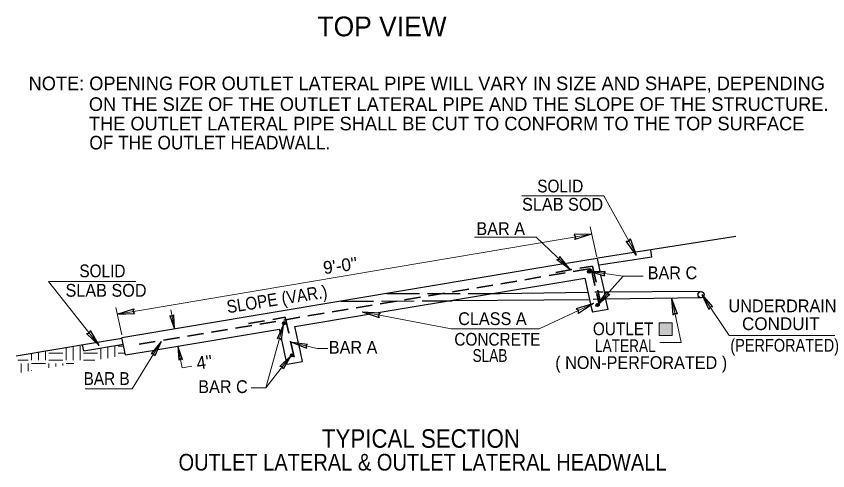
# Model space of a CAD drawing. Extents: x 303 to 714, y -130 to 165.
# Drawn here: x 485.9 to 563.6, y 17.9 to 61.4 of the extents above; entities that cross this region are included whole.
import ezdxf
from ezdxf.enums import TextEntityAlignment as Align

# ---------------------------------------------------------------- set-up
doc = ezdxf.new("R2010")
doc.units = 0
doc.header["$LTSCALE"] = 0.52
for name, pattern in [('LONG_DASHED', [7.5, 6, -1.5]), ('MEDIUM_DASHED', [4.5, 3, -1.5]), ('SHORT_DASHED', [2.7, 1.5, -1.2])]:
    doc.linetypes.add(name, pattern=pattern)
doc.layers.add('1', color=7, linetype='Continuous', lineweight=13)
doc.layers.add('10', color=7, linetype='Continuous')
doc.layers.add('60', color=7, linetype='Continuous')

msp = doc.modelspace()

# ---------------------------------------------------------------- hatches: boundary and pattern name
at = {"layer": '1'}
for points in [[(540.8644, 36.9529, 1), (540.5544, 36.9529, 1)], [(541.6758, 33.755, 1), (541.3658, 33.755, 1)], [(511.6678, 32.0197, 1), (511.3578, 32.0197, 1)], [(548.6602, 30.8411), (548.6602, 32.0678), (547.4332, 32.0678), (547.4332, 30.8411)], [(512.4168, 28.941, 1), (512.1069, 28.941, 1)]]:
    msp.add_hatch(color=256, dxfattribs=at).paths.add_polyline_path(points)

# ---------------------------------------------------------------- linework, layer by layer
for p, q in [((534.2803, 44.2176), (542.1373, 44.2176)), ((545.0353, 38.9583), (542.1373, 44.2176)), ((540.8193, 41.2377), (541.4527, 38.334)), ((540.7862, 40.4967), (519.4145, 36.9023)), ((495.789, 32.9292), (519.4379, 36.9065)), ((488.9493, 36.0017), (493.6353, 30.0596)), ((497.3223, 36.0017), (488.9493, 36.0017)), ((543.9606, 36.5128), (545.8761, 36.5128)), ((549.5205, 30.1547), (548.6355, 34.3903)), ((495.3916, 33.5082), (495.9595, 30.9048)), ((501.017, 31.466), (500.6486, 33.283)), ((527.4931, 31.4722), (518.9778, 33.0969)), ((490.6517, 29.6269), (490.6517, 28.478)), ((491.3162, 29.7376), (491.3162, 28.478)), ((491.9807, 29.8071), (491.9807, 28.478)), ((493.9742, 29.5973), (493.9742, 28.5769)), ((494.6387, 29.7096), (494.6387, 28.687)), ((495.3031, 29.8071), (495.3031, 28.7969)), ((495.6353, 29.8071), (496.0887, 29.8071)), ((501.7639, 27.7557), (501.347, 29.8114)), ((547.4678, 30.1547), (549.5432, 30.1547)), ((487.3292, 29.0731), (487.3292, 28.478)), ((487.9937, 29.1838), (487.9937, 28.478)), ((488.6582, 29.2945), (488.6582, 28.478)), ((488.9904, 29.1425), (489.6549, 29.1425)), ((489.6549, 29.1425), (490.3195, 29.1425)), ((492.3129, 29.1425), (493.6419, 29.1425)), ((495.6353, 29.1425), (496.1994, 29.1425)), ((509.7463, 25.8192), (512.1243, 28.8745)), ((486.0002, 28.478), (486.997, 28.478)), ((486.3324, 28.1457), (486.3324, 27.3122)), ((486.997, 28.1457), (486.997, 27.4222)), ((487.3292, 28.1457), (488.6582, 28.1457)), ((488.9904, 28.478), (489.6549, 28.478)), ((488.9904, 28.1457), (488.9904, 27.7522)), ((489.6549, 28.478), (490.3195, 28.478)), ((489.6549, 28.1457), (489.6549, 27.8622)), ((490.3195, 28.1457), (490.3195, 27.9722)), ((490.6517, 28.1457), (491.3685, 28.1457)), ((492.3129, 28.478), (493.3762, 28.478)), ((487.3292, 27.4813), (487.3544, 27.4813)), ((501.7639, 27.7557), (502.6898, 27.9107))]:
    msp.add_line(p, q, dxfattribs=at)
at = {"layer": '1', "lineweight": 25}
for p, q in [((540.9505, 40.5412), (539.2767, 40.491)), ((540.9505, 40.5412), (539.3521, 40.0407)), ((545.2507, 38.5048), (544.2643, 39.8581)), ((545.2507, 38.5048), (544.6652, 40.0743)), ((554.7627, 40.2974), (545.1832, 38.8101)), ((546.7079, 38.3415), (546.6348, 39.0182)), ((538.8926, 37.16), (537.615, 38.0796)), ((538.8926, 37.16), (537.9103, 38.3901)), ((541.4705, 38.2231), (538.5403, 37.733)), ((541.4705, 38.2231), (541.7468, 36.9558)), ((545.0006, 38.7817), (541.5507, 38.2461)), ((546.7079, 38.3415), (541.6808, 37.5775)), ((538.0951, 37.6585), (495.986, 30.6162)), ((540.8192, 36.9549), (542.2502, 36.9499)), ((540.8192, 36.9549), (542.1958, 36.5642)), ((540.8636, 37.1318), (540.8961, 37.1001)), ((541.8183, 36.6282), (542.149, 35.1118)), ((520.5314, 33.0324), (540.3143, 36.3419)), ((540.312, 36.3412), (540.8592, 33.8294)), ((532.1692, 34.8706), (540.598, 34.9758)), ((541.6162, 33.8558), (542.4083, 35.0477)), ((542.2172, 34.8045), (542.1402, 35.1569)), ((551.3603, 35.0614), (542.1748, 34.9883)), ((527.5477, 34.1841), (540.7762, 34.2862)), ((541.6162, 33.8558), (542.7003, 34.7897)), ((542.5426, 33.3147), (542.294, 34.4527)), ((551.4747, 34.4384), (542.3396, 34.3087)), ((548.6112, 34.3902), (548.7203, 32.8198)), ((548.6112, 34.3902), (549.1398, 32.9073)), ((551.4904, 34.7558), (552.5407, 33.5832)), ((551.4904, 34.7558), (552.1856, 33.3434)), ((541.1249, 33.8873), (539.4842, 33.3805)), ((541.1249, 33.8873), (539.6817, 32.9567)), ((540.8902, 33.6877), (541.0267, 33.0607)), ((495.5156, 32.8892), (497.114, 33.3891)), ((495.5156, 32.8892), (497.1892, 32.9394)), ((512.5393, 31.6955), (519.5829, 32.8738)), ((518.9779, 33.096), (520.6928, 33.0068)), ((518.9779, 33.096), (520.6052, 32.5476)), ((542.5426, 33.3147), (541.0267, 33.0607)), ((493.8073, 29.8682), (492.9581, 31.3124)), ((499.4216, 29.5012), (511.0697, 31.4501)), ((511.4156, 31.8411), (510.849, 30.527)), ((511.1265, 31.1908), (511.0697, 31.4501)), ((511.4156, 31.8411), (511.2245, 30.4229)), ((512.8893, 30.1146), (512.5444, 31.6962)), ((493.8073, 29.8682), (492.6001, 31.0297)), ((493.6281, 30.192), (495.9845, 30.5859)), ((496.3198, 28.9823), (495.986, 30.6162)), ((511.7201, 28.4777), (511.2578, 30.5903)), ((485.8622, 28.8937), (493.4432, 30.1611)), ((492.3395, 29.3847), (492.222, 29.9569)), ((492.3395, 29.3847), (496.1212, 30.0182)), ((499.7471, 30.2773), (498.7812, 29.0997)), ((499.7471, 30.2773), (499.1351, 28.8826)), ((512.2513, 30.205), (513.7627, 30.0226)), ((512.2513, 30.205), (513.6577, 29.6209)), ((513.2743, 28.3493), (512.9366, 29.8984)), ((496.3198, 28.9823), (499.0882, 29.4455)), ((512.1236, 28.8747), (511.099, 27.8756)), ((512.1236, 28.8747), (511.4065, 27.6363)), ((511.8024, 28.1015), (511.7687, 28.2557)), ((511.8165, 28.106), (513.2743, 28.3493))]:
    msp.add_line(p, q, dxfattribs=at)
at = {"layer": '1', "linetype": 'SHORT_DASHED', "lineweight": 25}
for p, q in [((542.0347, 34.9873), (540.6872, 34.9766)), ((541.8797, 34.302), (540.8142, 34.2868)), ((542.2252, 34.3069), (542.1851, 34.3063))]:
    msp.add_line(p, q, dxfattribs=at)
at = {"layer": '1', "linetype": 'LONG_DASHED', "lineweight": 25}
for p, q in [((521.346, 34.8574), (532.1617, 34.8576)), ((516.9351, 34.1197), (527.6158, 34.1668))]:
    msp.add_line(p, q, dxfattribs=at)
at = {"layer": '1', "lineweight": 25}
for points in [[(539.3521, 40.0407), (539.4407, 40.2895), (539.2767, 40.491)], [(544.2643, 39.8581), (544.5272, 39.8544), (544.6652, 40.0743)], [(537.615, 38.0796), (537.8516, 38.1533), (537.9103, 38.3901)], [(542.2502, 36.9499), (542.1142, 36.7703), (542.1958, 36.5642)], [(542.4083, 35.0477), (542.4832, 34.8352), (542.7003, 34.7897)], [(552.5407, 33.5832), (552.2938, 33.5621), (552.1856, 33.3434)], [(497.114, 33.3891), (497.0255, 33.1409), (497.1892, 32.9394)], [(520.6928, 33.0068), (520.5193, 32.7994), (520.6052, 32.5476)], [(539.6817, 32.9567), (539.7012, 33.2264), (539.4842, 33.3805)], [(548.7203, 32.8198), (548.9076, 32.9822), (549.1398, 32.9073)], [(492.6001, 31.0297), (492.8607, 31.0724), (492.9581, 31.3124)], [(511.2245, 30.4229), (511.0641, 30.5812), (510.849, 30.527)], [(513.7627, 30.0226), (513.5965, 29.849), (513.6577, 29.6209)], [(499.1351, 28.8826), (499.0176, 29.0916), (498.7812, 29.0997)], [(511.4065, 27.6363), (511.3185, 27.8437), (511.099, 27.8756)]]:
    msp.add_lwpolyline(points, dxfattribs=at)
at = {"layer": '1'}
for points in [[(529.74, 40.2606), (535.6319, 40.2606), (538.8923, 37.1593)], [(540.819, 36.9557), (543.9606, 36.5128), (541.6154, 33.8561)], [(551.7905, 34.3069), (554.1353, 30.834), (564.3868, 30.834)], [(541.1256, 33.8867), (535.9447, 31.4722), (527.4931, 31.4722)], [(508.3632, 25.8192), (509.7463, 25.8192), (511.4163, 31.8412)], [(492.468, 25.7367), (496.9628, 25.7367), (499.7478, 30.2773)], [(512.7534, 30.0418), (514.6848, 29.6062), (515.6862, 29.6062)]]:
    msp.add_lwpolyline(points, dxfattribs=at)
at = {"layer": '1', "linetype": 'MEDIUM_DASHED', "lineweight": 35}
for points in [[(537.5327, 36.8825), (541.0281, 37.4754), (541.8134, 34.0042)], [(540.8481, 37.1909), (540.7211, 37.2102), (497.1387, 29.9215)], [(540.8517, 37.1798), (540.933, 37.1356), (541.6853, 33.771)], [(508.1102, 31.9921), (511.6054, 32.5849), (512.4746, 28.7429)]]:
    msp.add_lwpolyline(points, dxfattribs=at)
at = {"layer": '1', "lineweight": 25}
for points in [[(500.5695, 32.7308), (501.017, 31.466), (500.9365, 32.8053), (500.7771, 32.6502)], [(501.7945, 28.5467), (501.347, 29.8114), (501.4275, 28.4721), (501.587, 28.6271)]]:
    msp.add_lwpolyline(points, close=True, dxfattribs=at)
at = {"layer": '1'}
msp.add_lwpolyline([(548.6602, 30.8411), (548.6602, 32.0678), (547.4332, 32.0678), (547.4332, 30.8411)], close=True, dxfattribs=at)
at = {"layer": '1', "lineweight": 25}
for centre, radius in [((540.7094, 36.9529), 0.155), ((551.4365, 34.7562), 0.2976), ((541.5208, 33.755), 0.155), ((511.5128, 32.0197), 0.155), ((512.2619, 28.941), 0.155)]:
    msp.add_circle(centre, radius, dxfattribs=at)

# ---------------------------------------------------------------- texts
at = {"layer": '10'}
msp.add_text(' TOP VIEW', height=1.89, dxfattribs=at).set_placement((520.5374, 59.4702), align=Align.CENTER)
for s, height, p in [('NOTE: OPENING FOR OUTLET LATERAL PIPE WILL VARY IN SIZE AND SHAPE, DEPENDING ', 1.302, (487.0488, 54.3117)), ('ON THE SIZE OF THE OUTLET LATERAL PIPE AND THE SLOPE OF THE STRUCTURE.', 1.302, (492.8185, 52.3304)), ('THE OUTLET LATERAL PIPE SHALL BE CUT TO CONFORM TO THE TOP SURFACE', 1.302, (492.8308, 50.4699)), ('CONDUIT', 1.221, (555.3507, 31.357))]:
    msp.add_text(s, height=height, dxfattribs=at).set_placement(p)
for s, height, width, p in [('OF THE OUTLET HEADWALL.', 1.302, 0.95, (492.8622, 48.6434)), ('SOLID', 1.221, 0.9, (535.7452, 44.5305)), ('SLAB SOD', 1.221, 0.95, (534.294, 42.7812)), ('BAR A', 1.221, 0.95, (529.9216, 40.4597)), ('SOLID', 1.221, 0.9, (491.9087, 36.4108)), ('BAR C', 1.221, 0.95, (546.3197, 36.2263)), ('SLAB SOD', 1.221, 0.95, (490.5814, 34.5515)), ('UNDERDRAIN ', 1.221, 0.95, (554.0572, 33.0665)), ('CLASS A', 1.221, 0.95, (528.178, 31.8391)), ('OUTLET', 1.221, 0.9, (541.0752, 30.8649)), ('CONCRETE', 1.221, 0.9, (527.8089, 29.8688)), ('BAR A', 1.221, 0.95, (515.7887, 29.0972)), ('LATERAL', 1.221, 0.8, (541.2773, 29.2504)), ('(PERFORATED)', 1.221, 0.85, (554.2317, 29.2932)), ('SLAB', 1.221, 0.8, (529.5501, 28.3117)), ('( NON-PERFORATED )', 1.221, 0.95, (537.4723, 27.6389)), ('BAR B', 1.221, 0.9, (492.3138, 26.1127)), ('BAR C', 1.221, 0.95, (503.2889, 25.3335))]:
    msp.add_text(s, height=height, dxfattribs=dict(at, width=width)).set_placement(p)
at = {"layer": '10', "width": 0.9}
msp.add_text('SLOPE (VAR.)', height=1.221, rotation=8.96, dxfattribs=at).set_placement((506.1181, 32.9607))
for s, height, p in [('TYPICAL SECTION', 1.772, (524.609, 20.0975)), ('OUTLET LATERAL & OUTLET LATERAL HEADWALL', 1.595, (524.7618, 17.9205))]:
    msp.add_text(s, height=height, dxfattribs=at).set_placement(p, align=Align.CENTER)
at = {"layer": '60'}
for s, p in [("9'-0''                    ", (515.3398, 36.6998)), ("4''", (503.2023, 27.5788))]:
    msp.add_text(s, height=1.221, rotation=8, dxfattribs=at).set_placement(p)

doc.saveas('drawing.dxf')
